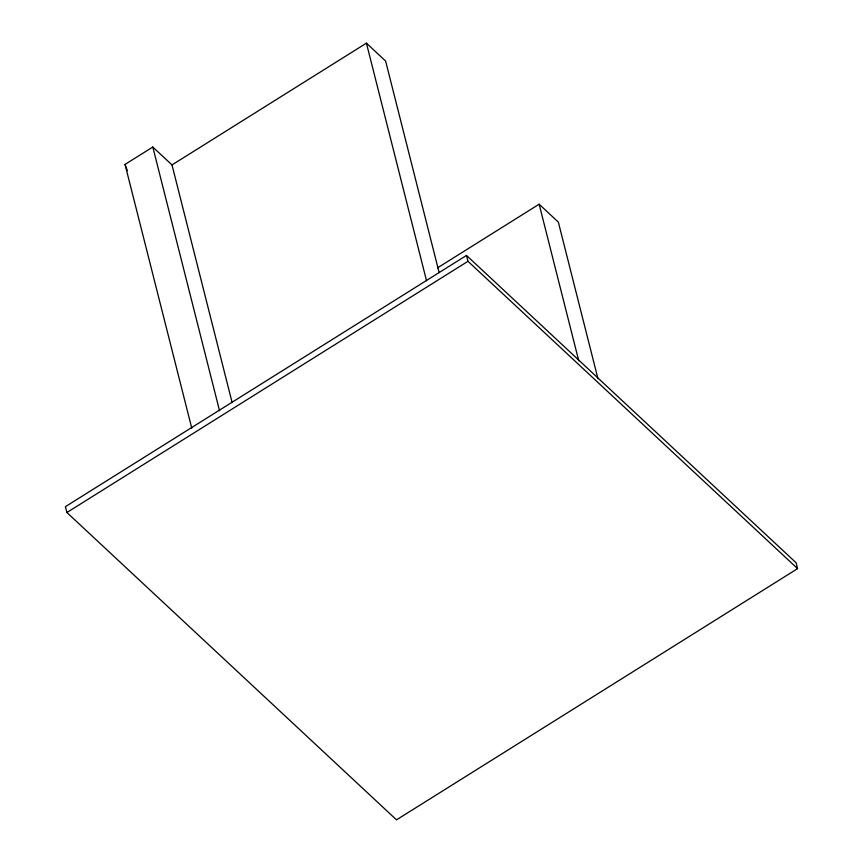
<?xml version="1.0" encoding="UTF-8"?>
<svg xmlns="http://www.w3.org/2000/svg" width="863" height="863" viewBox="0 0 863 863"><rect width="100%" height="100%" fill="white"/><g stroke="black" fill="none" stroke-linecap="round" stroke-linejoin="round"><path stroke-width="1.29" d="M191.759 428.134L125.027 164.423L152.805 147.034L171.996 164.93L232.115 402.525M171.996 164.93L366.419 43.15L385.61 61.046L439.127 272.535M437.563 267.843L539.148 204.207L558.339 222.104L597.973 378.771M466.495 255.426L65.426 506.646L66.904 512.514L396.505 819.85L797.574 568.631L796.096 562.762L466.495 255.426L467.983 261.295L797.574 568.631M66.904 512.514L467.983 261.295M125.027 164.423L127.379 170.691M539.148 204.207L578.782 360.874M366.419 43.15L426.538 280.745M152.805 147.034L219.536 410.734"/></g></svg>
